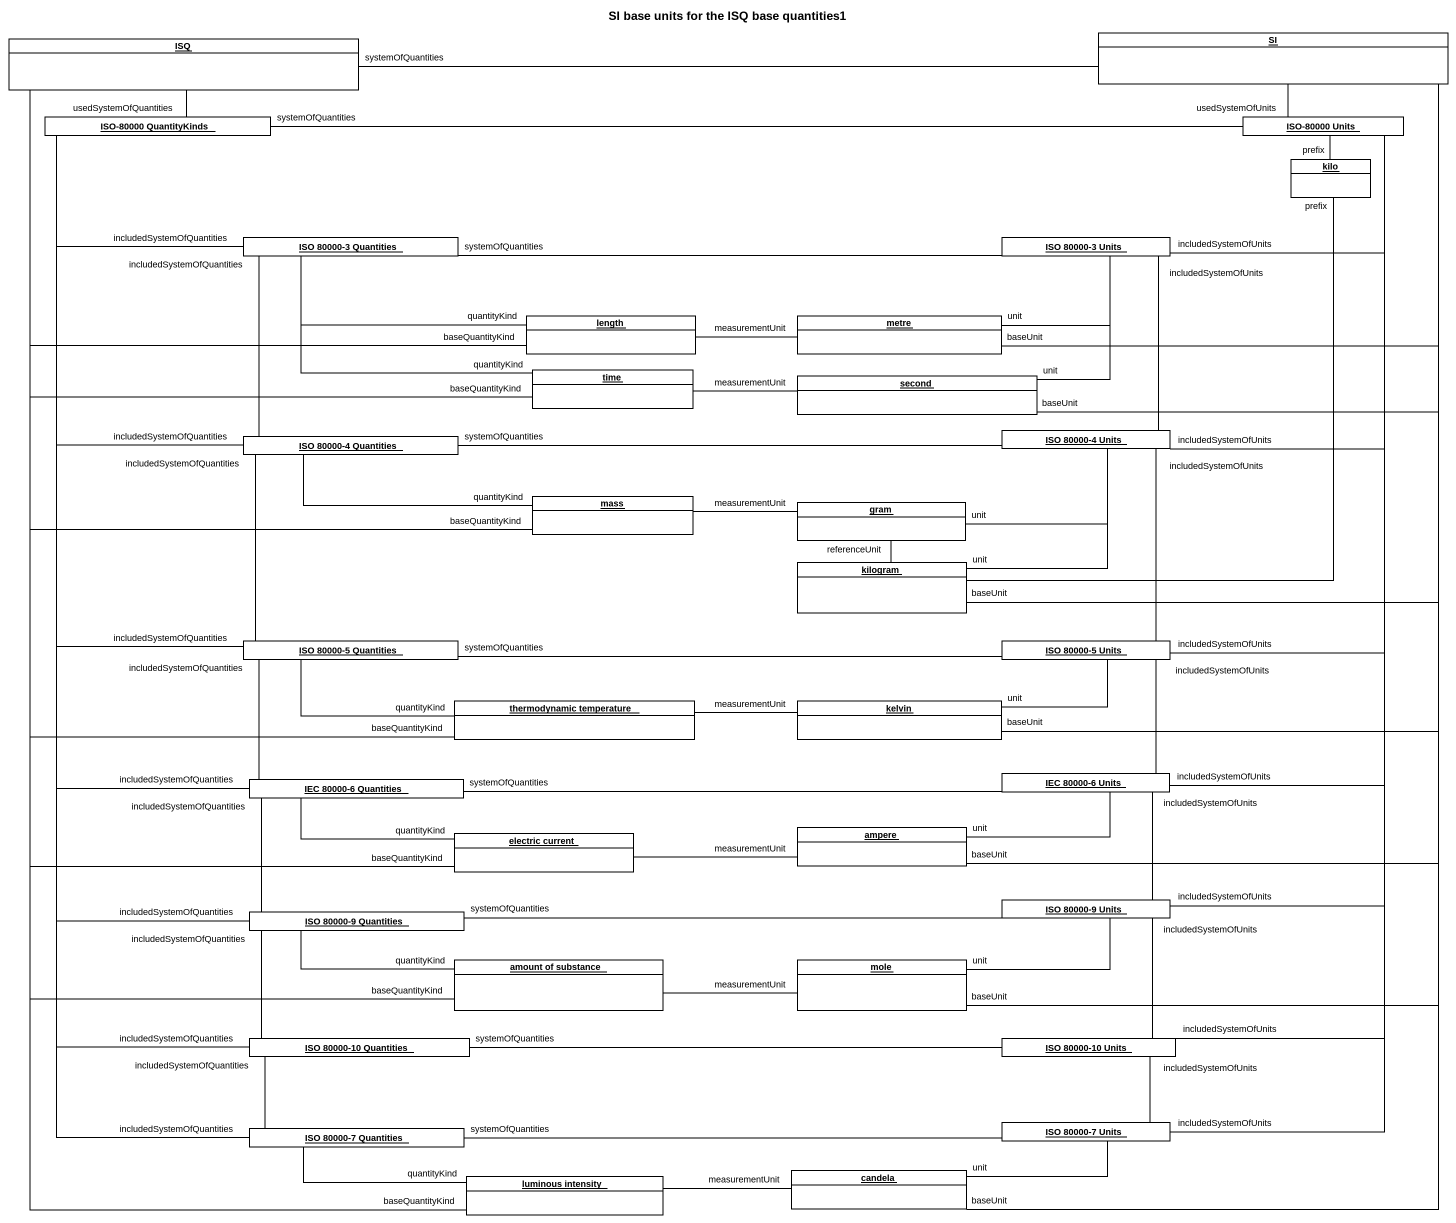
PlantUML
@startuml
title SI base units for the ISQ base quantities1
hide circle
hide empty members
object SI #FFFFFF
object ISQ #FFFFFF
object "ISO-80000 QuantityKinds" as ISO_80000_QuantityKinds #FFFFFF
object "ISO-80000 Units" as ISO_80000_Units #FFFFFF
object kilo #FFFFFF
object "ISO 80000-3 Quantities" as ISO_80000_3_Quantities #FFFFFF
object "ISO 80000-3 Units" as ISO_80000_3_Units #FFFFFF
object length #FFFFFF
object metre #FFFFFF
object time #FFFFFF
object second #FFFFFF
object "ISO 80000-4 Quantities" as ISO_80000_4_Quantities #FFFFFF
object "ISO 80000-4 Units" as ISO_80000_4_Units #FFFFFF
object mass #FFFFFF
object gram #FFFFFF
object kilogram #FFFFFF
object "ISO 80000-5 Quantities" as ISO_80000_5_Quantities #FFFFFF
object "ISO 80000-5 Units" as ISO_80000_5_Units #FFFFFF
object "thermodynamic temperature" as thermodynamic_temperature #FFFFFF
object kelvin #FFFFFF
object "IEC 80000-6 Quantities" as IEC_80000_6_Quantities #FFFFFF
object "IEC 80000-6 Units" as IEC_80000_6_Units #FFFFFF
object "electric current" as electric_current #FFFFFF
object ampere #FFFFFF
object "ISO 80000-9 Quantities" as ISO_80000_9_Quantities #FFFFFF
object "ISO 80000-9 Units" as ISO_80000_9_Units #FFFFFF
object "amount of substance" as amount_of_substance #FFFFFF
object mole #FFFFFF
object "ISO 80000-10 Quantities" as ISO_80000_10_Quantities #FFFFFF
object "ISO 80000-10 Units" as ISO_80000_10_Units #FFFFFF
object "ISO 80000-7 Quantities" as ISO_80000_7_Quantities #FFFFFF
object "ISO 80000-7 Units" as ISO_80000_7_Units #FFFFFF
object "luminous intensity" as luminous_intensity #FFFFFF
object candela #FFFFFF
ISQ -right- SI : systemOfQuantities
ISO_80000_QuantityKinds -up- ISQ : usedSystemOfQuantities
ISO_80000_QuantityKinds -right- ISO_80000_Units : systemOfQuantities
ISO_80000_Units -up- SI : usedSystemOfUnits
kilo -up- ISO_80000_Units : prefix
kilo -- kilogram : prefix
ISO_80000_3_Quantities -up- ISO_80000_QuantityKinds : includedSystemOfQuantities
ISO_80000_3_Quantities -right- ISO_80000_3_Units : systemOfQuantities
ISO_80000_3_Quantities -- ISO_80000_4_Quantities : includedSystemOfQuantities
ISO_80000_3_Units -right- ISO_80000_Units : includedSystemOfUnits
ISO_80000_3_Units -- ISO_80000_4_Units : includedSystemOfUnits
length -up- ISQ : baseQuantityKind
length -left- ISO_80000_3_Quantities : quantityKind
metre -up- SI : baseUnit
metre -right- ISO_80000_3_Units : unit
metre -left- length : measurementUnit
time -up- ISQ : baseQuantityKind
time -left- ISO_80000_3_Quantities : quantityKind
second -up- SI : baseUnit
second -up- ISO_80000_3_Units : unit
second -left- time : measurementUnit
ISO_80000_4_Quantities -up- ISO_80000_QuantityKinds : includedSystemOfQuantities
ISO_80000_4_Quantities -right- ISO_80000_4_Units : systemOfQuantities
ISO_80000_4_Quantities -- ISO_80000_5_Quantities : includedSystemOfQuantities
ISO_80000_4_Units -up- ISO_80000_Units : includedSystemOfUnits
ISO_80000_4_Units -- ISO_80000_5_Units : includedSystemOfUnits
mass -up- ISQ : baseQuantityKind
mass -left- ISO_80000_4_Quantities : quantityKind
gram -right- ISO_80000_4_Units : unit
gram -left- mass : measurementUnit
gram -- kilogram : referenceUnit
kilogram -up- SI : baseUnit
kilogram -up- ISO_80000_4_Units : unit
ISO_80000_5_Quantities -up- ISO_80000_QuantityKinds : includedSystemOfQuantities
ISO_80000_5_Quantities -right- ISO_80000_5_Units : systemOfQuantities
ISO_80000_5_Quantities -- IEC_80000_6_Quantities : includedSystemOfQuantities
ISO_80000_5_Units -up- ISO_80000_Units : includedSystemOfUnits
ISO_80000_5_Units -- IEC_80000_6_Units : includedSystemOfUnits
thermodynamic_temperature -up- ISQ : baseQuantityKind
thermodynamic_temperature -left- ISO_80000_5_Quantities : quantityKind
kelvin -up- SI : baseUnit
kelvin -right- ISO_80000_5_Units : unit
kelvin -left- thermodynamic_temperature : measurementUnit
IEC_80000_6_Quantities -up- ISO_80000_QuantityKinds : includedSystemOfQuantities
IEC_80000_6_Quantities -right- IEC_80000_6_Units : systemOfQuantities
IEC_80000_6_Quantities -- ISO_80000_9_Quantities : includedSystemOfQuantities
IEC_80000_6_Units -up- ISO_80000_Units : includedSystemOfUnits
IEC_80000_6_Units -- ISO_80000_9_Units : includedSystemOfUnits
electric_current -up- ISQ : baseQuantityKind
electric_current -left- IEC_80000_6_Quantities : quantityKind
ampere -up- SI : baseUnit
ampere -right- IEC_80000_6_Units : unit
ampere -left- electric_current : measurementUnit
ISO_80000_9_Quantities -up- ISO_80000_QuantityKinds : includedSystemOfQuantities
ISO_80000_9_Quantities -right- ISO_80000_9_Units : systemOfQuantities
ISO_80000_9_Quantities -- ISO_80000_10_Quantities : includedSystemOfQuantities
ISO_80000_9_Units -up- ISO_80000_Units : includedSystemOfUnits
ISO_80000_9_Units -- ISO_80000_10_Units : includedSystemOfUnits
amount_of_substance -up- ISQ : baseQuantityKind
amount_of_substance -left- ISO_80000_9_Quantities : quantityKind
mole -up- SI : baseUnit
mole -right- ISO_80000_9_Units : unit
mole -left- amount_of_substance : measurementUnit
ISO_80000_10_Quantities -up- ISO_80000_QuantityKinds : includedSystemOfQuantities
ISO_80000_10_Quantities -right- ISO_80000_10_Units : systemOfQuantities
ISO_80000_10_Quantities -- ISO_80000_7_Quantities : includedSystemOfQuantities
ISO_80000_10_Units -up- ISO_80000_Units : includedSystemOfUnits
ISO_80000_10_Units -- ISO_80000_7_Units : includedSystemOfUnits
ISO_80000_7_Quantities -up- ISO_80000_QuantityKinds : includedSystemOfQuantities
ISO_80000_7_Quantities -right- ISO_80000_7_Units : systemOfQuantities
ISO_80000_7_Units -up- ISO_80000_Units : includedSystemOfUnits
luminous_intensity -up- ISQ : baseQuantityKind
luminous_intensity -left- ISO_80000_7_Quantities : quantityKind
candela -up- SI : baseUnit
candela -right- ISO_80000_7_Units : unit
candela -left- luminous_intensity : measurementUnit
@enduml
